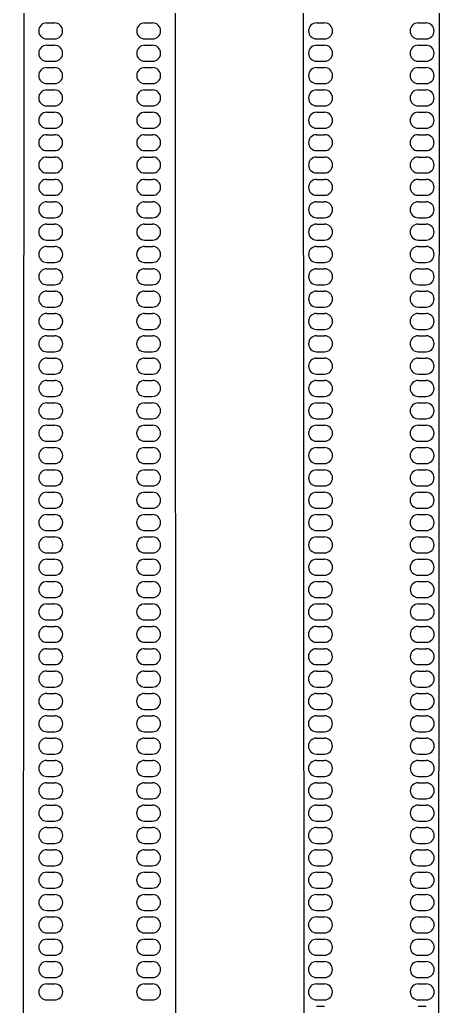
# Model space of a CAD drawing. Header units: millimetres. Extents: x -12.5 to 12.5, y -37.5 to 37.5.
# Drawn here: x -1.1 to 0.225, y -3.065 to 0.025 of the extents above; entities that cross this region are included whole.
import ezdxf

# ---------------------------------------------------------------- set-up
doc = ezdxf.new("R2010")
doc.units = ezdxf.units.MM

msp = doc.modelspace()

# ---------------------------------------------------------------- linework, layer by layer
at = {"color": 7, "linetype": 'Continuous'}
for p, q in [((-1.075, 24), (-1.1, -25)), ((-0.6, -25), (-0.625, 24)), ((-0.225, 24), (-0.2059, -13.45)), ((0.2059, -13.45), (0.225, 24)), ((-1.0158, 0.015), (-0.9908, 0.015)), ((-0.7092, 0.015), (-0.6842, 0.015)), ((-0.1713, 0.015), (-0.1463, 0.015)), ((0.1463, 0.015), (0.1713, 0.015)), ((-1.0158, -0.035), (-0.9908, -0.035)), ((-1.0158, -0.055), (-0.9908, -0.055)), ((-0.7092, -0.035), (-0.6842, -0.035)), ((-0.7092, -0.055), (-0.6842, -0.055)), ((-0.1713, -0.035), (-0.1463, -0.035)), ((-0.1713, -0.055), (-0.1463, -0.055)), ((0.1463, -0.035), (0.1713, -0.035)), ((0.1463, -0.055), (0.1713, -0.055)), ((-1.0158, -0.105), (-0.9908, -0.105)), ((-0.7092, -0.105), (-0.6842, -0.105)), ((-0.1713, -0.105), (-0.1463, -0.105)), ((0.1463, -0.105), (0.1713, -0.105)), ((-1.0158, -0.125), (-0.9908, -0.125)), ((-0.7092, -0.125), (-0.6842, -0.125)), ((-0.1713, -0.125), (-0.1463, -0.125)), ((0.1463, -0.125), (0.1713, -0.125)), ((-1.0158, -0.175), (-0.9908, -0.175)), ((-0.7092, -0.175), (-0.6842, -0.175)), ((-0.1713, -0.175), (-0.1463, -0.175)), ((0.1463, -0.175), (0.1713, -0.175)), ((-1.0158, -0.195), (-0.9908, -0.195)), ((-0.7092, -0.195), (-0.6842, -0.195)), ((-0.1713, -0.195), (-0.1463, -0.195)), ((0.1463, -0.195), (0.1713, -0.195)), ((-1.0158, -0.245), (-0.9908, -0.245)), ((-0.7092, -0.245), (-0.6842, -0.245)), ((-0.1713, -0.245), (-0.1463, -0.245)), ((0.1463, -0.245), (0.1713, -0.245)), ((-1.0158, -0.265), (-0.9908, -0.265)), ((-0.7092, -0.265), (-0.6842, -0.265)), ((-0.1713, -0.265), (-0.1463, -0.265)), ((0.1463, -0.265), (0.1713, -0.265)), ((-1.0158, -0.315), (-0.9908, -0.315)), ((-1.0158, -0.335), (-0.9908, -0.335)), ((-0.7092, -0.315), (-0.6842, -0.315)), ((-0.7092, -0.335), (-0.6842, -0.335)), ((-0.1713, -0.315), (-0.1463, -0.315)), ((-0.1713, -0.335), (-0.1463, -0.335)), ((0.1463, -0.315), (0.1713, -0.315)), ((0.1463, -0.335), (0.1713, -0.335)), ((-1.0158, -0.385), (-0.9908, -0.385)), ((-0.7092, -0.385), (-0.6842, -0.385)), ((-0.1713, -0.385), (-0.1463, -0.385)), ((0.1463, -0.385), (0.1713, -0.385)), ((-1.0158, -0.405), (-0.9908, -0.405)), ((-0.7092, -0.405), (-0.6842, -0.405)), ((-0.1714, -0.405), (-0.1464, -0.405)), ((0.1464, -0.405), (0.1714, -0.405)), ((-1.0158, -0.455), (-0.9908, -0.455)), ((-0.7092, -0.455), (-0.6842, -0.455)), ((-0.1714, -0.455), (-0.1464, -0.455)), ((0.1464, -0.455), (0.1714, -0.455)), ((-1.0158, -0.475), (-0.9908, -0.475)), ((-0.7092, -0.475), (-0.6842, -0.475)), ((-0.1714, -0.475), (-0.1464, -0.475)), ((0.1464, -0.475), (0.1714, -0.475)), ((-1.0158, -0.525), (-0.9908, -0.525)), ((-0.7092, -0.525), (-0.6842, -0.525)), ((-0.1714, -0.525), (-0.1464, -0.525)), ((0.1464, -0.525), (0.1714, -0.525)), ((-1.0158, -0.545), (-0.9908, -0.545)), ((-0.7092, -0.545), (-0.6842, -0.545)), ((-0.1714, -0.545), (-0.1464, -0.545)), ((0.1464, -0.545), (0.1714, -0.545)), ((-1.0158, -0.595), (-0.9908, -0.595)), ((-1.0158, -0.615), (-0.9908, -0.615)), ((-0.7092, -0.595), (-0.6842, -0.595)), ((-0.7092, -0.615), (-0.6842, -0.615)), ((-0.1714, -0.595), (-0.1464, -0.595)), ((-0.1714, -0.615), (-0.1464, -0.615)), ((0.1464, -0.595), (0.1714, -0.595)), ((0.1464, -0.615), (0.1714, -0.615)), ((-1.0158, -0.665), (-0.9908, -0.665)), ((-0.7092, -0.665), (-0.6842, -0.665)), ((-0.1714, -0.665), (-0.1464, -0.665)), ((0.1464, -0.665), (0.1714, -0.665)), ((-1.0157, -0.685), (-0.9907, -0.685)), ((-0.7093, -0.685), (-0.6843, -0.685)), ((-0.1714, -0.685), (-0.1464, -0.685)), ((0.1464, -0.685), (0.1714, -0.685)), ((-1.0157, -0.735), (-0.9907, -0.735)), ((-0.7093, -0.735), (-0.6843, -0.735)), ((-0.1714, -0.735), (-0.1464, -0.735)), ((0.1464, -0.735), (0.1714, -0.735)), ((-1.0157, -0.755), (-0.9907, -0.755)), ((-0.7093, -0.755), (-0.6843, -0.755)), ((-0.1714, -0.755), (-0.1464, -0.755)), ((0.1464, -0.755), (0.1714, -0.755)), ((-1.0157, -0.805), (-0.9907, -0.805)), ((-1.0157, -0.825), (-0.9907, -0.825)), ((-0.7093, -0.805), (-0.6843, -0.805)), ((-0.7093, -0.825), (-0.6843, -0.825)), ((-0.1714, -0.805), (-0.1464, -0.805)), ((-0.1714, -0.825), (-0.1464, -0.825)), ((0.1464, -0.805), (0.1714, -0.805)), ((0.1464, -0.825), (0.1714, -0.825)), ((-1.0157, -0.875), (-0.9907, -0.875)), ((-1.0157, -0.895), (-0.9907, -0.895)), ((-0.7093, -0.875), (-0.6843, -0.875)), ((-0.7093, -0.895), (-0.6843, -0.895)), ((-0.1714, -0.875), (-0.1464, -0.875)), ((-0.1714, -0.895), (-0.1464, -0.895)), ((0.1464, -0.875), (0.1714, -0.875)), ((0.1464, -0.895), (0.1714, -0.895)), ((-1.0157, -0.945), (-0.9907, -0.945)), ((-0.7093, -0.945), (-0.6843, -0.945)), ((-0.1714, -0.945), (-0.1464, -0.945)), ((0.1464, -0.945), (0.1714, -0.945)), ((-1.0157, -0.965), (-0.9907, -0.965)), ((-0.7093, -0.965), (-0.6843, -0.965)), ((-0.1714, -0.965), (-0.1464, -0.965)), ((0.1464, -0.965), (0.1714, -0.965)), ((-1.0157, -1.015), (-0.9907, -1.015)), ((-0.7093, -1.015), (-0.6843, -1.015)), ((-0.1714, -1.015), (-0.1464, -1.015)), ((0.1464, -1.015), (0.1714, -1.015)), ((-1.0157, -1.035), (-0.9907, -1.035)), ((-0.7093, -1.035), (-0.6843, -1.035)), ((-0.1714, -1.035), (-0.1464, -1.035)), ((0.1464, -1.035), (0.1714, -1.035)), ((-1.0157, -1.085), (-0.9907, -1.085)), ((-1.0157, -1.105), (-0.9907, -1.105)), ((-0.7093, -1.085), (-0.6843, -1.085)), ((-0.7093, -1.105), (-0.6843, -1.105)), ((-0.1715, -1.105), (-0.1465, -1.105)), ((-0.1714, -1.085), (-0.1464, -1.085)), ((0.1464, -1.085), (0.1714, -1.085)), ((0.1465, -1.105), (0.1715, -1.105)), ((-1.0157, -1.155), (-0.9907, -1.155)), ((-0.7093, -1.155), (-0.6843, -1.155)), ((-0.1715, -1.155), (-0.1465, -1.155)), ((0.1465, -1.155), (0.1715, -1.155)), ((-1.0157, -1.175), (-0.9907, -1.175)), ((-0.7093, -1.175), (-0.6843, -1.175)), ((-0.1715, -1.175), (-0.1465, -1.175)), ((0.1465, -1.175), (0.1715, -1.175)), ((-1.0157, -1.225), (-0.9907, -1.225)), ((-0.7093, -1.225), (-0.6843, -1.225)), ((-0.1715, -1.225), (-0.1465, -1.225)), ((0.1465, -1.225), (0.1715, -1.225)), ((-1.0157, -1.245), (-0.9907, -1.245)), ((-0.7093, -1.245), (-0.6843, -1.245)), ((-0.1715, -1.245), (-0.1465, -1.245)), ((0.1465, -1.245), (0.1715, -1.245)), ((-1.0157, -1.295), (-0.9907, -1.295)), ((-0.7093, -1.295), (-0.6843, -1.295)), ((-0.1715, -1.295), (-0.1465, -1.295)), ((0.1465, -1.295), (0.1715, -1.295)), ((-1.0157, -1.315), (-0.9907, -1.315)), ((-0.7093, -1.315), (-0.6843, -1.315)), ((-0.1715, -1.315), (-0.1465, -1.315)), ((0.1465, -1.315), (0.1715, -1.315)), ((-1.0157, -1.365), (-0.9907, -1.365)), ((-1.0157, -1.385), (-0.9907, -1.385)), ((-0.7093, -1.365), (-0.6843, -1.365)), ((-0.7093, -1.385), (-0.6843, -1.385)), ((-0.1715, -1.365), (-0.1465, -1.365)), ((-0.1715, -1.385), (-0.1465, -1.385)), ((0.1465, -1.365), (0.1715, -1.365)), ((0.1465, -1.385), (0.1715, -1.385)), ((-1.0157, -1.435), (-0.9907, -1.435)), ((-0.7093, -1.435), (-0.6843, -1.435)), ((-0.1715, -1.435), (-0.1465, -1.435)), ((0.1465, -1.435), (0.1715, -1.435)), ((-1.0157, -1.455), (-0.9907, -1.455)), ((-0.7093, -1.455), (-0.6843, -1.455)), ((-0.1715, -1.455), (-0.1465, -1.455)), ((0.1465, -1.455), (0.1715, -1.455)), ((-1.0157, -1.505), (-0.9907, -1.505)), ((-0.7093, -1.505), (-0.6843, -1.505)), ((-0.1715, -1.505), (-0.1465, -1.505)), ((0.1465, -1.505), (0.1715, -1.505)), ((-1.0157, -1.525), (-0.9907, -1.525)), ((-0.7093, -1.525), (-0.6843, -1.525)), ((-0.1715, -1.525), (-0.1465, -1.525)), ((0.1465, -1.525), (0.1715, -1.525)), ((-1.0157, -1.575), (-0.9907, -1.575)), ((-0.7093, -1.575), (-0.6843, -1.575)), ((-0.1715, -1.575), (-0.1465, -1.575)), ((0.1465, -1.575), (0.1715, -1.575)), ((-1.0157, -1.595), (-0.9907, -1.595)), ((-0.7093, -1.595), (-0.6843, -1.595)), ((-0.1715, -1.595), (-0.1465, -1.595)), ((0.1465, -1.595), (0.1715, -1.595)), ((-1.0157, -1.645), (-0.9907, -1.645)), ((-1.0157, -1.665), (-0.9907, -1.665)), ((-0.7093, -1.645), (-0.6843, -1.645)), ((-0.7093, -1.665), (-0.6843, -1.665)), ((-0.1715, -1.645), (-0.1465, -1.645)), ((-0.1715, -1.665), (-0.1465, -1.665)), ((0.1465, -1.645), (0.1715, -1.645)), ((0.1465, -1.665), (0.1715, -1.665)), ((-1.0157, -1.715), (-0.9907, -1.715)), ((-0.7093, -1.715), (-0.6843, -1.715)), ((-0.1715, -1.715), (-0.1465, -1.715)), ((0.1465, -1.715), (0.1715, -1.715)), ((-1.0157, -1.735), (-0.9907, -1.735)), ((-0.7093, -1.735), (-0.6843, -1.735)), ((-0.1716, -1.735), (-0.1466, -1.735)), ((0.1466, -1.735), (0.1716, -1.735)), ((-1.0157, -1.785), (-0.9907, -1.785)), ((-0.7093, -1.785), (-0.6843, -1.785)), ((-0.1716, -1.785), (-0.1466, -1.785)), ((0.1466, -1.785), (0.1716, -1.785)), ((-1.0157, -1.805), (-0.9907, -1.805)), ((-0.7093, -1.805), (-0.6843, -1.805)), ((-0.1716, -1.805), (-0.1466, -1.805)), ((0.1466, -1.805), (0.1716, -1.805)), ((-1.0157, -1.855), (-0.9907, -1.855)), ((-1.0157, -1.875), (-0.9907, -1.875)), ((-0.7093, -1.855), (-0.6843, -1.855)), ((-0.7093, -1.875), (-0.6843, -1.875)), ((-0.1716, -1.855), (-0.1466, -1.855)), ((-0.1716, -1.875), (-0.1466, -1.875)), ((0.1466, -1.855), (0.1716, -1.855)), ((0.1466, -1.875), (0.1716, -1.875)), ((-1.0157, -1.925), (-0.9907, -1.925)), ((-1.0157, -1.945), (-0.9907, -1.945)), ((-0.7093, -1.925), (-0.6843, -1.925)), ((-0.7093, -1.945), (-0.6843, -1.945)), ((-0.1716, -1.925), (-0.1466, -1.925)), ((-0.1716, -1.945), (-0.1466, -1.945)), ((0.1466, -1.925), (0.1716, -1.925)), ((0.1466, -1.945), (0.1716, -1.945)), ((-1.0157, -1.995), (-0.9907, -1.995)), ((-0.7093, -1.995), (-0.6843, -1.995)), ((-0.1716, -1.995), (-0.1466, -1.995)), ((0.1466, -1.995), (0.1716, -1.995)), ((-1.0156, -2.015), (-0.9906, -2.015)), ((-0.7094, -2.015), (-0.6844, -2.015)), ((-0.1716, -2.015), (-0.1466, -2.015)), ((0.1466, -2.015), (0.1716, -2.015)), ((-1.0156, -2.065), (-0.9906, -2.065)), ((-0.7094, -2.065), (-0.6844, -2.065)), ((-0.1716, -2.065), (-0.1466, -2.065)), ((0.1466, -2.065), (0.1716, -2.065)), ((-1.0156, -2.085), (-0.9906, -2.085)), ((-0.7094, -2.085), (-0.6844, -2.085)), ((-0.1716, -2.085), (-0.1466, -2.085)), ((0.1466, -2.085), (0.1716, -2.085)), ((-1.0156, -2.135), (-0.9906, -2.135)), ((-1.0156, -2.155), (-0.9906, -2.155)), ((-0.7094, -2.135), (-0.6844, -2.135)), ((-0.7094, -2.155), (-0.6844, -2.155)), ((-0.1716, -2.135), (-0.1466, -2.135)), ((-0.1716, -2.155), (-0.1466, -2.155)), ((0.1466, -2.135), (0.1716, -2.135)), ((0.1466, -2.155), (0.1716, -2.155)), ((-1.0156, -2.205), (-0.9906, -2.205)), ((-0.7094, -2.205), (-0.6844, -2.205)), ((-0.1716, -2.205), (-0.1466, -2.205)), ((0.1466, -2.205), (0.1716, -2.205)), ((-1.0156, -2.225), (-0.9906, -2.225)), ((-0.7094, -2.225), (-0.6844, -2.225)), ((-0.1716, -2.225), (-0.1466, -2.225)), ((0.1466, -2.225), (0.1716, -2.225)), ((-1.0156, -2.275), (-0.9906, -2.275)), ((-0.7094, -2.275), (-0.6844, -2.275)), ((-0.1716, -2.275), (-0.1466, -2.275)), ((0.1466, -2.275), (0.1716, -2.275)), ((-1.0156, -2.295), (-0.9906, -2.295)), ((-0.7094, -2.295), (-0.6844, -2.295)), ((-0.1716, -2.295), (-0.1466, -2.295)), ((0.1466, -2.295), (0.1716, -2.295)), ((-1.0156, -2.345), (-0.9906, -2.345)), ((-0.7094, -2.345), (-0.6844, -2.345)), ((-0.1716, -2.345), (-0.1466, -2.345)), ((0.1466, -2.345), (0.1716, -2.345)), ((-1.0156, -2.365), (-0.9906, -2.365)), ((-0.7094, -2.365), (-0.6844, -2.365)), ((-0.1716, -2.365), (-0.1466, -2.365)), ((0.1466, -2.365), (0.1716, -2.365)), ((-1.0156, -2.415), (-0.9906, -2.415)), ((-1.0156, -2.435), (-0.9906, -2.435)), ((-0.7094, -2.415), (-0.6844, -2.415)), ((-0.7094, -2.435), (-0.6844, -2.435)), ((-0.1717, -2.435), (-0.1467, -2.435)), ((-0.1716, -2.415), (-0.1466, -2.415)), ((0.1466, -2.415), (0.1716, -2.415)), ((0.1467, -2.435), (0.1717, -2.435)), ((-1.0156, -2.485), (-0.9906, -2.485)), ((-0.7094, -2.485), (-0.6844, -2.485)), ((-0.1717, -2.485), (-0.1467, -2.485)), ((0.1467, -2.485), (0.1717, -2.485)), ((-1.0156, -2.505), (-0.9906, -2.505)), ((-0.7094, -2.505), (-0.6844, -2.505)), ((-0.1717, -2.505), (-0.1467, -2.505)), ((0.1467, -2.505), (0.1717, -2.505)), ((-1.0156, -2.555), (-0.9906, -2.555)), ((-0.7094, -2.555), (-0.6844, -2.555)), ((-0.1717, -2.555), (-0.1467, -2.555)), ((0.1467, -2.555), (0.1717, -2.555)), ((-1.0156, -2.575), (-0.9906, -2.575)), ((-0.7094, -2.575), (-0.6844, -2.575)), ((-0.1717, -2.575), (-0.1467, -2.575)), ((0.1467, -2.575), (0.1717, -2.575)), ((-1.0156, -2.625), (-0.9906, -2.625)), ((-0.7094, -2.625), (-0.6844, -2.625)), ((-0.1717, -2.625), (-0.1467, -2.625)), ((0.1467, -2.625), (0.1717, -2.625)), ((-1.0156, -2.645), (-0.9906, -2.645)), ((-0.7094, -2.645), (-0.6844, -2.645)), ((-0.1717, -2.645), (-0.1467, -2.645)), ((0.1467, -2.645), (0.1717, -2.645)), ((-1.0156, -2.695), (-0.9906, -2.695)), ((-1.0156, -2.715), (-0.9906, -2.715)), ((-0.7094, -2.695), (-0.6844, -2.695)), ((-0.7094, -2.715), (-0.6844, -2.715)), ((-0.1717, -2.695), (-0.1467, -2.695)), ((-0.1717, -2.715), (-0.1467, -2.715)), ((0.1467, -2.695), (0.1717, -2.695)), ((0.1467, -2.715), (0.1717, -2.715)), ((-1.0156, -2.765), (-0.9906, -2.765)), ((-0.7094, -2.765), (-0.6844, -2.765)), ((-0.1717, -2.765), (-0.1467, -2.765)), ((0.1467, -2.765), (0.1717, -2.765)), ((-1.0156, -2.785), (-0.9906, -2.785)), ((-0.7094, -2.785), (-0.6844, -2.785)), ((-0.1717, -2.785), (-0.1467, -2.785)), ((0.1467, -2.785), (0.1717, -2.785)), ((-1.0156, -2.835), (-0.9906, -2.835)), ((-0.7094, -2.835), (-0.6844, -2.835)), ((-0.1717, -2.835), (-0.1467, -2.835)), ((0.1467, -2.835), (0.1717, -2.835)), ((-1.0156, -2.855), (-0.9906, -2.855)), ((-0.7094, -2.855), (-0.6844, -2.855)), ((-0.1717, -2.855), (-0.1467, -2.855)), ((0.1467, -2.855), (0.1717, -2.855)), ((-1.0156, -2.905), (-0.9906, -2.905)), ((-1.0156, -2.925), (-0.9906, -2.925)), ((-0.7094, -2.905), (-0.6844, -2.905)), ((-0.7094, -2.925), (-0.6844, -2.925)), ((-0.1717, -2.905), (-0.1467, -2.905)), ((-0.1717, -2.925), (-0.1467, -2.925)), ((0.1467, -2.905), (0.1717, -2.905)), ((0.1467, -2.925), (0.1717, -2.925)), ((-1.0156, -2.975), (-0.9906, -2.975)), ((-1.0156, -2.995), (-0.9906, -2.995)), ((-0.7094, -2.975), (-0.6844, -2.975)), ((-0.7094, -2.995), (-0.6844, -2.995)), ((-0.1717, -2.975), (-0.1467, -2.975)), ((-0.1717, -2.995), (-0.1467, -2.995)), ((0.1467, -2.975), (0.1717, -2.975)), ((0.1467, -2.995), (0.1717, -2.995)), ((-1.0156, -3.045), (-0.9906, -3.045)), ((-0.7094, -3.045), (-0.6844, -3.045)), ((-0.1717, -3.045), (-0.1467, -3.045)), ((0.1467, -3.045), (0.1717, -3.045)), ((-0.1717, -3.065), (-0.1467, -3.065)), ((0.1467, -3.065), (0.1717, -3.065))]:
    msp.add_line(p, q, dxfattribs=at)
for centre, start, end in [((-1.0158, -0.01), 90, 270), ((-0.9908, -0.01), 270, 90), ((-0.7092, -0.01), 90, 270), ((-0.6842, -0.01), 270, 90), ((-0.1713, -0.01), 90, 270), ((-0.1463, -0.01), 270, 90), ((0.1463, -0.01), 90, 270), ((0.1713, -0.01), 270, 90), ((-1.0158, -0.08), 90, 270), ((-0.9908, -0.08), 270, 90), ((-0.7092, -0.08), 90, 270), ((-0.6842, -0.08), 270, 90), ((-0.1713, -0.08), 90, 270), ((-0.1463, -0.08), 270, 90), ((0.1463, -0.08), 90, 270), ((0.1713, -0.08), 270, 90), ((-1.0158, -0.15), 90, 270), ((-0.9908, -0.15), 270, 90), ((-0.7092, -0.15), 90, 270), ((-0.6842, -0.15), 270, 90), ((-0.1713, -0.15), 90, 270), ((-0.1463, -0.15), 270, 90), ((0.1463, -0.15), 90, 270), ((0.1713, -0.15), 270, 90), ((-1.0158, -0.22), 90, 270), ((-0.9908, -0.22), 270, 90), ((-0.7092, -0.22), 90, 270), ((-0.6842, -0.22), 270, 90), ((-0.1713, -0.22), 90, 270), ((-0.1463, -0.22), 270, 90), ((0.1463, -0.22), 90, 270), ((0.1713, -0.22), 270, 90), ((-1.0158, -0.29), 90, 270), ((-0.9908, -0.29), 270, 90), ((-0.7092, -0.29), 90, 270), ((-0.6842, -0.29), 270, 90), ((-0.1713, -0.29), 90, 270), ((-0.1463, -0.29), 270, 90), ((0.1463, -0.29), 90, 270), ((0.1713, -0.29), 270, 90), ((-1.0158, -0.36), 90, 270), ((-0.9908, -0.36), 270, 90), ((-0.7092, -0.36), 90, 270), ((-0.6842, -0.36), 270, 90), ((-0.1713, -0.36), 90, 270), ((-0.1463, -0.36), 270, 90), ((0.1463, -0.36), 90, 270), ((0.1713, -0.36), 270, 90), ((-1.0158, -0.43), 90, 270), ((-0.9908, -0.43), 270, 90), ((-0.7092, -0.43), 90, 270), ((-0.6842, -0.43), 270, 90), ((-0.1714, -0.43), 90, 270), ((-0.1464, -0.43), 270, 90), ((0.1464, -0.43), 90, 270), ((0.1714, -0.43), 270, 90), ((-1.0158, -0.5), 90, 270), ((-0.9908, -0.5), 270, 90), ((-0.7092, -0.5), 90, 270), ((-0.6842, -0.5), 270, 90), ((-0.1714, -0.5), 90, 270), ((-0.1464, -0.5), 270, 90), ((0.1464, -0.5), 90, 270), ((0.1714, -0.5), 270, 90), ((-1.0158, -0.57), 90, 270), ((-0.9908, -0.57), 270, 90), ((-0.7092, -0.57), 90, 270), ((-0.6842, -0.57), 270, 90), ((-0.1714, -0.57), 90, 270), ((-0.1464, -0.57), 270, 90), ((0.1464, -0.57), 90, 270), ((0.1714, -0.57), 270, 90), ((-1.0158, -0.64), 90, 270), ((-0.9908, -0.64), 270, 90), ((-0.7092, -0.64), 90, 270), ((-0.6842, -0.64), 270, 90), ((-0.1714, -0.64), 90, 270), ((-0.1464, -0.64), 270, 90), ((0.1464, -0.64), 90, 270), ((0.1714, -0.64), 270, 90), ((-1.0157, -0.71), 90, 270), ((-0.9907, -0.71), 270, 90), ((-0.7093, -0.71), 90, 270), ((-0.6843, -0.71), 270, 90), ((-0.1714, -0.71), 90, 270), ((-0.1464, -0.71), 270, 90), ((0.1464, -0.71), 90, 270), ((0.1714, -0.71), 270, 90), ((-1.0157, -0.78), 90, 270), ((-0.9907, -0.78), 270, 90), ((-0.7093, -0.78), 90, 270), ((-0.6843, -0.78), 270, 90), ((-0.1714, -0.78), 90, 270), ((-0.1464, -0.78), 270, 90), ((0.1464, -0.78), 90, 270), ((0.1714, -0.78), 270, 90), ((-1.0157, -0.85), 90, 270), ((-0.9907, -0.85), 270, 90), ((-0.7093, -0.85), 90, 270), ((-0.6843, -0.85), 270, 90), ((-0.1714, -0.85), 90, 270), ((-0.1464, -0.85), 270, 90), ((0.1464, -0.85), 90, 270), ((0.1714, -0.85), 270, 90), ((-1.0157, -0.92), 90, 270), ((-0.9907, -0.92), 270, 90), ((-0.7093, -0.92), 90, 270), ((-0.6843, -0.92), 270, 90), ((-0.1714, -0.92), 90, 270), ((-0.1464, -0.92), 270, 90), ((0.1464, -0.92), 90, 270), ((0.1714, -0.92), 270, 90), ((-1.0157, -0.99), 90, 270), ((-0.9907, -0.99), 270, 90), ((-0.7093, -0.99), 90, 270), ((-0.6843, -0.99), 270, 90), ((-0.1714, -0.99), 90, 270), ((-0.1464, -0.99), 270, 90), ((0.1464, -0.99), 90, 270), ((0.1714, -0.99), 270, 90), ((-1.0157, -1.06), 90, 270), ((-0.9907, -1.06), 270, 90), ((-0.7093, -1.06), 90, 270), ((-0.6843, -1.06), 270, 90), ((-0.1714, -1.06), 90, 270), ((-0.1464, -1.06), 270, 90), ((0.1464, -1.06), 90, 270), ((0.1714, -1.06), 270, 90), ((-1.0157, -1.13), 90, 270), ((-0.9907, -1.13), 270, 90), ((-0.7093, -1.13), 90, 270), ((-0.6843, -1.13), 270, 90), ((-0.1715, -1.13), 90, 270), ((-0.1465, -1.13), 270, 90), ((0.1465, -1.13), 90, 270), ((0.1715, -1.13), 270, 90), ((-1.0157, -1.2), 90, 270), ((-0.9907, -1.2), 270, 90), ((-0.7093, -1.2), 90, 270), ((-0.6843, -1.2), 270, 90), ((-0.1715, -1.2), 90, 270), ((-0.1465, -1.2), 270, 90), ((0.1465, -1.2), 90, 270), ((0.1715, -1.2), 270, 90), ((-1.0157, -1.27), 90, 270), ((-0.9907, -1.27), 270, 90), ((-0.7093, -1.27), 90, 270), ((-0.6843, -1.27), 270, 90), ((-0.1715, -1.27), 90, 270), ((-0.1465, -1.27), 270, 90), ((0.1465, -1.27), 90, 270), ((0.1715, -1.27), 270, 90), ((-1.0157, -1.34), 90, 270), ((-0.9907, -1.34), 270, 90), ((-0.7093, -1.34), 90, 270), ((-0.6843, -1.34), 270, 90), ((-0.1715, -1.34), 90, 270), ((-0.1465, -1.34), 270, 90), ((0.1465, -1.34), 90, 270), ((0.1715, -1.34), 270, 90), ((-1.0157, -1.41), 90, 270), ((-0.9907, -1.41), 270, 90), ((-0.7093, -1.41), 90, 270), ((-0.6843, -1.41), 270, 90), ((-0.1715, -1.41), 90, 270), ((-0.1465, -1.41), 270, 90), ((0.1465, -1.41), 90, 270), ((0.1715, -1.41), 270, 90), ((-1.0157, -1.48), 90, 270), ((-0.9907, -1.48), 270, 90), ((-0.7093, -1.48), 90, 270), ((-0.6843, -1.48), 270, 90), ((-0.1715, -1.48), 90, 270), ((-0.1465, -1.48), 270, 90), ((0.1465, -1.48), 90, 270), ((0.1715, -1.48), 270, 90), ((-1.0157, -1.55), 90, 270), ((-0.9907, -1.55), 270, 90), ((-0.7093, -1.55), 90, 270), ((-0.6843, -1.55), 270, 90), ((-0.1715, -1.55), 90, 270), ((-0.1465, -1.55), 270, 90), ((0.1465, -1.55), 90, 270), ((0.1715, -1.55), 270, 90), ((-1.0157, -1.62), 90, 270), ((-0.9907, -1.62), 270, 90), ((-0.7093, -1.62), 90, 270), ((-0.6843, -1.62), 270, 90), ((-0.1715, -1.62), 90, 270), ((-0.1465, -1.62), 270, 90), ((0.1465, -1.62), 90, 270), ((0.1715, -1.62), 270, 90), ((-1.0157, -1.69), 90, 270), ((-0.9907, -1.69), 270, 90), ((-0.7093, -1.69), 90, 270), ((-0.6843, -1.69), 270, 90), ((-0.1715, -1.69), 90, 270), ((-0.1465, -1.69), 270, 90), ((0.1465, -1.69), 90, 270), ((0.1715, -1.69), 270, 90), ((-1.0157, -1.76), 90, 270), ((-0.9907, -1.76), 270, 90), ((-0.7093, -1.76), 90, 270), ((-0.6843, -1.76), 270, 90), ((-0.1716, -1.76), 90, 270), ((-0.1466, -1.76), 270, 90), ((0.1466, -1.76), 90, 270), ((0.1716, -1.76), 270, 90), ((-1.0157, -1.83), 90, 270), ((-0.9907, -1.83), 270, 90), ((-0.7093, -1.83), 90, 270), ((-0.6843, -1.83), 270, 90), ((-0.1716, -1.83), 90, 270), ((-0.1466, -1.83), 270, 90), ((0.1466, -1.83), 90, 270), ((0.1716, -1.83), 270, 90), ((-1.0157, -1.9), 90, 270), ((-0.9907, -1.9), 270, 90), ((-0.7093, -1.9), 90, 270), ((-0.6843, -1.9), 270, 90), ((-0.1716, -1.9), 90, 270), ((-0.1466, -1.9), 270, 90), ((0.1466, -1.9), 90, 270), ((0.1716, -1.9), 270, 90), ((-1.0157, -1.97), 90, 270), ((-0.9907, -1.97), 270, 90), ((-0.7093, -1.97), 90, 270), ((-0.6843, -1.97), 270, 90), ((-0.1716, -1.97), 90, 270), ((-0.1466, -1.97), 270, 90), ((0.1466, -1.97), 90, 270), ((0.1716, -1.97), 270, 90), ((-1.0156, -2.04), 90, 270), ((-0.9906, -2.04), 270, 90), ((-0.7094, -2.04), 90, 270), ((-0.6844, -2.04), 270, 90), ((-0.1716, -2.04), 90, 270), ((-0.1466, -2.04), 270, 90), ((0.1466, -2.04), 90, 270), ((0.1716, -2.04), 270, 90), ((-1.0156, -2.11), 90, 270), ((-0.9906, -2.11), 270, 90), ((-0.7094, -2.11), 90, 270), ((-0.6844, -2.11), 270, 90), ((-0.1716, -2.11), 90, 270), ((-0.1466, -2.11), 270, 90), ((0.1466, -2.11), 90, 270), ((0.1716, -2.11), 270, 90), ((-1.0156, -2.18), 90, 270), ((-0.9906, -2.18), 270, 90), ((-0.7094, -2.18), 90, 270), ((-0.6844, -2.18), 270, 90), ((-0.1716, -2.18), 90, 270), ((-0.1466, -2.18), 270, 90), ((0.1466, -2.18), 90, 270), ((0.1716, -2.18), 270, 90), ((-1.0156, -2.25), 90, 270), ((-0.9906, -2.25), 270, 90), ((-0.7094, -2.25), 90, 270), ((-0.6844, -2.25), 270, 90), ((-0.1716, -2.25), 90, 270), ((-0.1466, -2.25), 270, 90), ((0.1466, -2.25), 90, 270), ((0.1716, -2.25), 270, 90), ((-1.0156, -2.32), 90, 270), ((-0.9906, -2.32), 270, 90), ((-0.7094, -2.32), 90, 270), ((-0.6844, -2.32), 270, 90), ((-0.1716, -2.32), 90, 270), ((-0.1466, -2.32), 270, 90), ((0.1466, -2.32), 90, 270), ((0.1716, -2.32), 270, 90), ((-1.0156, -2.39), 90, 270), ((-0.9906, -2.39), 270, 90), ((-0.7094, -2.39), 90, 270), ((-0.6844, -2.39), 270, 90), ((-0.1716, -2.39), 90, 270), ((-0.1466, -2.39), 270, 90), ((0.1466, -2.39), 90, 270), ((0.1716, -2.39), 270, 90), ((-1.0156, -2.46), 90, 270), ((-0.9906, -2.46), 270, 90), ((-0.7094, -2.46), 90, 270), ((-0.6844, -2.46), 270, 90), ((-0.1717, -2.46), 90, 270), ((-0.1467, -2.46), 270, 90), ((0.1467, -2.46), 90, 270), ((0.1717, -2.46), 270, 90), ((-1.0156, -2.53), 90, 270), ((-0.9906, -2.53), 270, 90), ((-0.7094, -2.53), 90, 270), ((-0.6844, -2.53), 270, 90), ((-0.1717, -2.53), 90, 270), ((-0.1467, -2.53), 270, 90), ((0.1467, -2.53), 90, 270), ((0.1717, -2.53), 270, 90), ((-1.0156, -2.6), 90, 270), ((-0.9906, -2.6), 270, 90), ((-0.7094, -2.6), 90, 270), ((-0.6844, -2.6), 270, 90), ((-0.1717, -2.6), 90, 270), ((-0.1467, -2.6), 270, 90), ((0.1467, -2.6), 90, 270), ((0.1717, -2.6), 270, 90), ((-1.0156, -2.67), 90, 270), ((-0.9906, -2.67), 270, 90), ((-0.7094, -2.67), 90, 270), ((-0.6844, -2.67), 270, 90), ((-0.1717, -2.67), 90, 270), ((-0.1467, -2.67), 270, 90), ((0.1467, -2.67), 90, 270), ((0.1717, -2.67), 270, 90), ((-1.0156, -2.74), 90, 270), ((-0.9906, -2.74), 270, 90), ((-0.7094, -2.74), 90, 270), ((-0.6844, -2.74), 270, 90), ((-0.1717, -2.74), 90, 270), ((-0.1467, -2.74), 270, 90), ((0.1467, -2.74), 90, 270), ((0.1717, -2.74), 270, 90), ((-1.0156, -2.81), 90, 270), ((-0.9906, -2.81), 270, 90), ((-0.7094, -2.81), 90, 270), ((-0.6844, -2.81), 270, 90), ((-0.1717, -2.81), 90, 270), ((-0.1467, -2.81), 270, 90), ((0.1467, -2.81), 90, 270), ((0.1717, -2.81), 270, 90), ((-1.0156, -2.88), 90, 270), ((-0.9906, -2.88), 270, 90), ((-0.7094, -2.88), 90, 270), ((-0.6844, -2.88), 270, 90), ((-0.1717, -2.88), 90, 270), ((-0.1467, -2.88), 270, 90), ((0.1467, -2.88), 90, 270), ((0.1717, -2.88), 270, 90), ((-1.0156, -2.95), 90, 270), ((-0.9906, -2.95), 270, 90), ((-0.7094, -2.95), 90, 270), ((-0.6844, -2.95), 270, 90), ((-0.1717, -2.95), 90, 270), ((-0.1467, -2.95), 270, 90), ((0.1467, -2.95), 90, 270), ((0.1717, -2.95), 270, 90), ((-1.0156, -3.02), 90, 270), ((-0.9906, -3.02), 270, 90), ((-0.7094, -3.02), 90, 270), ((-0.6844, -3.02), 270, 90), ((-0.1717, -3.02), 90, 270), ((-0.1467, -3.02), 270, 90), ((0.1467, -3.02), 90, 270), ((0.1717, -3.02), 270, 90)]:
    msp.add_arc(centre, 0.025, start, end, dxfattribs=at)

doc.saveas('drawing.dxf')
